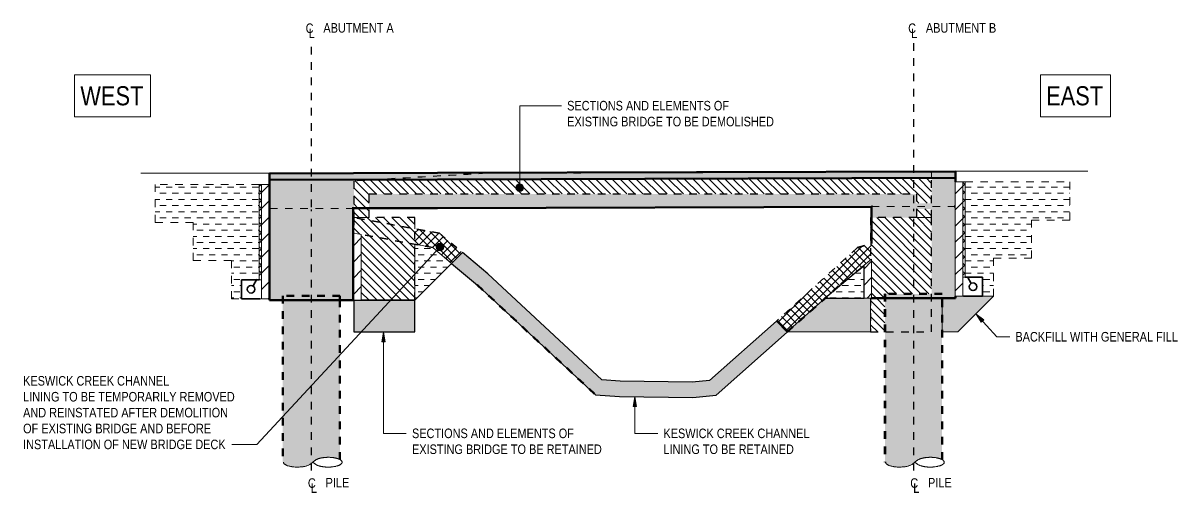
# Model space of a CAD drawing. Header units: metres. Extents: x 562 to 635, y 3 to 1699.
# Drawn here: x 619.36 to 634.51, y 15.26 to 21.42 of the extents above; entities that cross this region are included whole.
import ezdxf

# ---------------------------------------------------------------- set-up
doc = ezdxf.new("R2010")
doc.units = ezdxf.units.M
for name, pattern in [('JacobsCenter', [0.015, 0.009, -0.0015, 0.003, -0.0015]), ('JacobsDash', [0.0045, 0.003, -0.0015]), ('JacobsDemolished', [0.0045, 0.003, -0.0015])]:
    doc.linetypes.add(name, pattern=pattern)
for name, color, linetype, lineweight in [('BRIDGE-ABUTMENT-CONC', 7, 'Continuous', 50), ('D-BDGE', 7, 'Continuous', 13), ('D-BDGE-FLOOR', 7, 'Continuous', 50), ('D-BDGE-FLOOR-HID', 7, 'JacobsDash', 18), ('D-BDGE-FLOOR-PAT', 7, 'Continuous', 50), ('D-BDGE-FNDN', 7, 'Continuous', 50), ('D-BDGE-FNDN-LINES-18-HID', 7, 'JacobsDash', 18), ('D-BDGE-FNDN-PILE-CONC', 7, 'Continuous', 50), ('D-BDGE-LINE', 7, 'Continuous', 9), ('D-ENHA-GEN-LINE', 7, 'Continuous', 9), ('D-ENHA-TEXT', 7, 'Continuous', 9)]:
    doc.layers.add(name, color=color, linetype=linetype, lineweight=lineweight)
for name, color, linetype, lineweight, true_color in [('BRIDGE-FRAMING-LINE-18-HID', 7, 'Continuous', 13, 0x8c8cc6), ('D-BDGE-DECK', 7, 'Continuous', 13, 0x8c8cc6), ('D-BDGE-FRAMING', 7, 'Continuous', 13, 0x8c8cc6)]:
    doc.layers.add(name, color=color, linetype=linetype, lineweight=lineweight, true_color=true_color)
doc.styles.add('Arial Narrow_1', font='ARIALN.TTF', dxfattribs={"height": 0.25})
doc.styles.add('Arial Narrow_5', font='ARIALN.TTF', dxfattribs={"height": 0.125})
pattern_1 = [(45, (627.36209, 18.143), (-0.053033, 0.053033), []), (135, (627.36209, 18.143), (-0.053033, -0.053033), [])]
pattern_2 = [(0, (627.36209, 18.143), (0.08064, 0.08064), [0.08064, -0.08064])]
pattern_3 = [(45, (627.36209, 18.143), (-0.106066, 0.106066), [])]
pattern_4 = [(0, (627.362092, 18.143), (0.00992, 0.01984), [0.00168, -0.01817])]
pattern_5 = [(135, (627.36209, 18.143), (-0.053033, -0.053033), [])]

# ---------------------------------------------------------------- blocks, each defined once
blk = doc.blocks.new('Roofs 2 - Roofs 2-4993555-Section 76')
at = {"layer": 'D-BDGE-DECK', "color": 8, "linetype": 'JacobsDemolished', "lineweight": 18, "true_color": 0x808080}
for p, q in [((584.923, 19.47), (579.083, 19.454)), ((584.923, 19.393), (584.923, 19.47)), ((577.343, 19.352), (577.343, 18.873)), ((584.923, 19.061), (584.923, 19.393)), ((577.543, 19.183), (584.723, 19.183)), ((577.543, 18.873), (577.543, 19.183)), ((584.723, 19.183), (584.723, 19.061)), ((584.723, 18.986), (584.723, 18.873)), ((584.923, 18.873), (584.923, 18.986)), ((577.343, 18.873), (577.543, 18.873)), ((584.723, 18.873), (584.923, 18.873))]:
    blk.add_line(p, q, dxfattribs=at)
at = {"layer": 'D-BDGE-DECK', "color": 8, "linetype": 'JacobsDemolished', "true_color": 0x808080}
for p, q in [((577.343, 18.873), (577.343, 18.873)), ((577.543, 18.873), (577.543, 18.873))]:
    blk.add_line(p, q, dxfattribs=at)
at = {"layer": 'D-BDGE-DECK', "color": 8, "linetype": 'JacobsDemolished', "lineweight": 18, "true_color": 0x808080}
blk.add_open_spline([(579.083, 19.454), (578.761, 19.435), (578.181, 19.401), (577.601, 19.367), (577.343, 19.352)], degree=3, knots=[-1, -1, -1, -1, -0.444444, 0, 0, 0, 0], dxfattribs=at)
blk = doc.blocks.new('01_SFO_FRP_Pile_CastInPlace_CS - CAST-IN-PLACE PILE - 0750-7668704-Section 76')
at = {"layer": 'D-BDGE-FNDN', "linetype": 'JacobsDash', "lineweight": 18, "true_color": 0xe1e1e1}
h = blk.add_hatch(color=254, dxfattribs=at)
h.paths.add_polyline_path([(576.606, 15.601), (576.638, 15.602), (576.669, 15.606), (576.698, 15.611), (576.724, 15.617), (576.746, 15.625), (576.764, 15.635), (576.777, 15.645), (576.851, 15.699), (576.877, 15.711), (576.911, 15.72), (576.95, 15.727), (576.993, 15.729), (577.036, 15.729), (577.077, 15.725), (577.114, 15.717), (577.146, 15.707), (577.161, 15.699), (577.161, 17.845), (576.411, 17.845), (576.411, 15.665), (576.42, 15.665), (576.422, 15.654), (576.431, 15.643), (576.445, 15.633), (576.463, 15.624), (576.486, 15.616), (576.513, 15.61), (576.542, 15.605), (576.574, 15.602)])
h.paths.add_polyline_path([(577.084, 15.608), (577.1, 15.611), (577.094, 15.61)])
h.paths.add_polyline_path([(577.118, 15.615), (577.123, 15.616), (577.122, 15.616)])
h.paths.add_polyline_path([(576.873, 15.622), (576.855, 15.629), (576.863, 15.625)])
h.paths.add_polyline_path([(576.849, 15.633), (576.832, 15.645), (576.845, 15.635)])
at = {"layer": 'D-BDGE-FNDN-PILE-CONC', "color": 252, "linetype": 'JacobsDash', "true_color": 0x888888}
for p, q in [((577.161, 17.845), (576.411, 17.845)), ((576.411, 17.845), (576.411, 15.665)), ((577.161, 17.791), (577.161, 17.845)), ((577.161, 15.699), (577.161, 17.791))]:
    blk.add_line(p, q, dxfattribs=at)
blk = doc.blocks.new('Structural Framing 2 - Structural Framing 2-5589929-Section 76')
at = {"layer": 'D-BDGE-FRAMING', "color": 8, "linetype": 'JacobsDemolished', "lineweight": 50, "true_color": 0x808080}
for p, q in [((578.963, 17.989), (580.514, 16.55)), ((583.029, 17.373), (583.723, 17.991)), ((583.723, 17.991), (583.722, 17.993))]:
    blk.add_line(p, q, dxfattribs=at)
at = {"layer": 'D-BDGE-FRAMING', "color": 7, "linetype": 'JacobsDemolished', "lineweight": 50}
for p, q in [((583.724, 17.991), (583.723, 17.991)), ((580.514, 16.55), (580.514, 16.55)), ((580.829, 16.528), (580.829, 16.528)), ((582.095, 16.542), (582.095, 16.542)), ((581.791, 16.513), (581.79, 16.514))]:
    blk.add_line(p, q, dxfattribs=at)
blk = doc.blocks.new('SC_DET_BREAK LINE - Pipe Break-7426284-Section 76')
at = {"layer": 'D-BDGE-LINE', "lineweight": 13}
for p, q in [((576.805, 15.665), (576.777, 15.645)), ((576.805, 15.665), (576.777, 15.645)), ((576.832, 15.686), (576.805, 15.665)), ((576.805, 15.665), (576.832, 15.686)), ((576.832, 15.645), (576.805, 15.665)), ((576.805, 15.665), (576.832, 15.645))]:
    blk.add_line(p, q, dxfattribs=at)
for centre, start_param, end_param in [((576.603, 15.665), 3.141593, 3.393004), ((576.603, 15.665), 3.44732, 3.69373), ((576.603, 15.665), 3.731369, 3.964877), ((576.603, 15.665), 3.997922, 4.25149), ((576.603, 15.665), 4.292817, 4.81233), ((576.603, 15.665), 4.850424, 5.10745), ((576.603, 15.665), 5.134084, 5.376522), ((576.603, 15.665), 5.407589, 5.65766), ((576.603, 15.665), 5.708488, 5.961804), ((577.006, 15.665), 2.47074, 2.547873), ((577.006, 15.665), 3.777154, 3.812445), ((577.006, 15.665), 2.18791, 2.269078), ((577.006, 15.665), 4.014107, 4.039078), ((577.006, 15.665), 4.080543, 4.095275), ((577.006, 15.665), 1.91455, 1.970608), ((577.006, 15.665), 4.312577, 4.368635), ((577.006, 15.665), 1.293734, 1.359044), ((577.006, 15.665), 1.006229, 1.080831), ((577.006, 15.665), 5.202354, 5.240808), ((577.006, 15.665), 5.253485, 5.276956), ((577.006, 15.665), 0.73005, 0.782075), ((577.006, 15.665), 5.501111, 5.518906), ((577.006, 15.665), 0.405267, 0.454525), ((577.006, 15.665), 5.864559, 5.877918), ((577.006, 15.665), 0.095087, 0.183407), ((577.006, 15.665), 6.099778, 6.124648), ((577.006, 15.665), 6.158599, 6.188098), ((577.006, 15.665), 4.924141, 4.930285), ((577.006, 15.665), 4.967906, 4.989451)]:
    blk.add_ellipse(centre, major_axis=(0.183, 0), ratio=0.349427, start_param=start_param, end_param=end_param, dxfattribs=at)
for points, knots in [([(576.777, 15.645), (576.773, 15.642), (576.765, 15.635), (576.747, 15.625), (576.725, 15.617), (576.69, 15.608), (576.639, 15.601), (576.584, 15.601), (576.542, 15.605), (576.508, 15.61), (576.473, 15.619), (576.443, 15.633), (576.427, 15.646), (576.421, 15.657), (576.42, 15.663), (576.42, 15.665)], [0, 0, 0, 0, 0.0625, 0.125, 0.1875, 0.25, 0.375, 0.5, 0.5625, 0.625, 0.71875, 0.8125, 0.90625, 0.953125, 1, 1, 1, 1]), ([(577.19, 15.665), (577.19, 15.668), (577.189, 15.673), (577.185, 15.68), (577.18, 15.686), (577.174, 15.691), (577.17, 15.694), (577.165, 15.698), (577.159, 15.701), (577.153, 15.704), (577.146, 15.707), (577.139, 15.71), (577.131, 15.712), (577.123, 15.715), (577.114, 15.717), (577.106, 15.719), (577.096, 15.721), (577.087, 15.723), (577.077, 15.725), (577.067, 15.726), (577.057, 15.727), (577.046, 15.728), (577.036, 15.729), (577.025, 15.729), (577.014, 15.73), (577.003, 15.73), (576.993, 15.729), (576.982, 15.729), (576.971, 15.728), (576.961, 15.728), (576.95, 15.727), (576.94, 15.725), (576.93, 15.724), (576.921, 15.722), (576.911, 15.72), (576.902, 15.718), (576.894, 15.716), (576.885, 15.714), (576.877, 15.711), (576.87, 15.708), (576.861, 15.704), (576.85, 15.699), (576.84, 15.693), (576.835, 15.688), (576.832, 15.686)], [0.5, 0.5, 0.5, 0.5, 0.5208333, 0.5416667, 0.5625, 0.5729167, 0.5833333, 0.59375, 0.6041667, 0.6145833, 0.625, 0.6354167, 0.6458333, 0.65625, 0.6666667, 0.6770833, 0.6875, 0.6979167, 0.7083333, 0.71875, 0.7291667, 0.7395833, 0.75, 0.7604167, 0.7708333, 0.78125, 0.7916667, 0.8020833, 0.8125, 0.8229167, 0.8333333, 0.84375, 0.8541667, 0.8645833, 0.875, 0.8854167, 0.8958333, 0.90625, 0.9166667, 0.9270833, 0.9375, 0.9583333, 0.9791667, 1, 1, 1, 1]), ([(577.19, 15.665), (577.19, 15.662), (577.188, 15.654), (577.179, 15.643), (577.165, 15.633), (577.147, 15.624), (577.124, 15.616), (577.097, 15.609), (577.067, 15.605), (577.025, 15.601), (576.982, 15.601), (576.94, 15.605), (576.911, 15.61), (576.885, 15.617), (576.862, 15.625), (576.844, 15.635), (576.836, 15.642), (576.832, 15.645)], [0, 0, 0, 0, 0.0625, 0.125, 0.1875, 0.25, 0.3125, 0.375, 0.4375, 0.5, 0.625, 0.6875, 0.75, 0.8125, 0.875, 0.9375, 1, 1, 1, 1]), ([(576.832, 15.645), (576.835, 15.643), (576.839, 15.639), (576.845, 15.635), (576.848, 15.633)], [0, 0, 0, 0, 0.02083333, 0.03733926, 0.03733926, 0.03733926, 0.03733926]), ([(576.855, 15.629), (576.857, 15.628), (576.862, 15.626), (576.868, 15.623), (576.871, 15.622), (576.872, 15.622)], [0.04892704, 0.04892704, 0.04892704, 0.04892704, 0.0625, 0.07291667, 0.07591377, 0.07591377, 0.07591377, 0.07591377]), ([(576.881, 15.619), (576.882, 15.618), (576.886, 15.617), (576.894, 15.615), (576.902, 15.613), (576.908, 15.611), (576.911, 15.611)], [0.08783256, 0.08783256, 0.08783256, 0.08783256, 0.09375, 0.10416667, 0.11458333, 0.125, 0.125, 0.125, 0.125]), ([(576.911, 15.611), (576.914, 15.61), (576.921, 15.609), (576.93, 15.607), (576.939, 15.606), (576.944, 15.605), (576.946, 15.605)], [0.125, 0.125, 0.125, 0.125, 0.13541667, 0.14583333, 0.15625, 0.16195855, 0.16195855, 0.16195855, 0.16195855]), ([(577.036, 15.602), (577.039, 15.602), (577.046, 15.603), (577.057, 15.604), (577.065, 15.605), (577.071, 15.605), (577.072, 15.606)], [0.25, 0.25, 0.25, 0.25, 0.26041667, 0.27083333, 0.28125, 0.28683706, 0.28683706, 0.28683706, 0.28683706]), ([(577.085, 15.607), (577.085, 15.607), (577.089, 15.608), (577.096, 15.609), (577.103, 15.611), (577.107, 15.612), (577.108, 15.612)], [0.29972972, 0.29972972, 0.29972972, 0.29972972, 0.30208333, 0.3125, 0.32291667, 0.32532022, 0.32532022, 0.32532022, 0.32532022]), ([(577.118, 15.615), (577.12, 15.615), (577.124, 15.616), (577.131, 15.618), (577.139, 15.621), (577.144, 15.623), (577.146, 15.624)], [0.33816864, 0.33816864, 0.33816864, 0.33816864, 0.34375, 0.35416667, 0.36458333, 0.375, 0.375, 0.375, 0.375]), ([(577.146, 15.624), (577.148, 15.625), (577.153, 15.627), (577.16, 15.63), (577.165, 15.633), (577.168, 15.635)], [0.375, 0.375, 0.375, 0.375, 0.38541667, 0.39583333, 0.41202908, 0.41202908, 0.41202908, 0.41202908]), ([(577.173, 15.639), (577.174, 15.639), (577.175, 15.641), (577.179, 15.644), (577.181, 15.646), (577.183, 15.648)], [0.42439008, 0.42439008, 0.42439008, 0.42439008, 0.42708333, 0.4375, 0.45076507, 0.45076507, 0.45076507, 0.45076507]), ([(577.186, 15.652), (577.187, 15.654), (577.189, 15.658), (577.19, 15.663), (577.19, 15.665)], [0.46288897, 0.46288897, 0.46288897, 0.46288897, 0.47916667, 0.5, 0.5, 0.5, 0.5]), ([(576.958, 15.603), (576.959, 15.603), (576.963, 15.603), (576.971, 15.602), (576.979, 15.602), (576.984, 15.602), (576.984, 15.602)], [0.1745463, 0.1745463, 0.1745463, 0.1745463, 0.17708333, 0.1875, 0.19791667, 0.20037924, 0.20037924, 0.20037924, 0.20037924]), ([(576.998, 15.601), (577, 15.601), (577.005, 15.601), (577.014, 15.601), (577.025, 15.602), (577.032, 15.602), (577.036, 15.602)], [0.21314486, 0.21314486, 0.21314486, 0.21314486, 0.21875, 0.22916667, 0.23958333, 0.25, 0.25, 0.25, 0.25])]:
    blk.add_open_spline(points, degree=3, knots=knots, dxfattribs=at)
blk = doc.blocks.new('CS_Annot_Centreline Symbol1 - CS_Annot_Centreline Symbol-5309845-Section 76')
at = {"layer": 'D-ENHA-GEN-LINE', "char_height": 0.125, "attachment_point": 1, "style": 'Arial Narrow_5'}
for s, insert, width in [('C  ', (576.711, 21.418), 0.22046), ('L', (576.75, 21.352), 0.0962)]:
    blk.add_mtext(s, dxfattribs=dict(at, insert=insert, width=width))

msp = doc.modelspace()

# ---------------------------------------------------------------- hatches: boundary and pattern name
at = {"layer": 'BRIDGE-ABUTMENT-CONC', "true_color": 0xc0c0c0}
for points in [[(622.5895, 17.7913), (622.7645, 17.7913), (622.7645, 17.845), (623.5145, 17.845), (623.5145, 17.7913), (623.6895, 17.7913), (623.6895, 18.9914), (623.6734, 18.9914), (623.6734, 18.9782), (622.6015, 18.9782), (622.6015, 18.9913), (622.5895, 18.9913), (622.5895, 18.6156)], [(630.4895, 18.873), (630.4895, 18.873), (630.4893, 18.873)], [(622.5893, 17.7903), (622.5895, 17.7913), (622.5893, 17.7913)], [(631.4145, 17.817), (631.4147, 17.8172), (631.4147, 17.818), (631.4145, 17.8178), (631.4145, 17.817)]]:
    msp.add_hatch(color=9, dxfattribs=at).paths.add_polyline_path(points)
h = msp.add_hatch(color=9, dxfattribs=at)
h.paths.add_polyline_path([(631.414, 17.818), (631.5895, 17.818), (631.5892, 17.8407), (631.5861, 17.8407), (631.5861, 19.0181), (631.5744, 19.0181), (631.5744, 18.9864), (631.2764, 18.9864), (631.2764, 17.8719), (631.414, 17.8719)])
h.paths.add_polyline_path([(631.0763, 18.873), (631.0763, 18.9864), (630.5017, 18.9864), (630.5017, 19.0153), (630.4895, 19.0152), (630.4895, 18.873), (630.8603, 18.873)])
h = msp.add_hatch(color=9, dxfattribs=at)
h.paths.add_polyline_path([(622.5893, 17.7903), (622.6308, 17.7903), (622.6323, 17.7903), (622.7645, 17.7903), (622.7645, 17.7913), (622.5895, 17.7912)])
edge = h.paths.add_edge_path()
edge.add_line((623.6892, 17.7903), (623.6895, 17.7913))
edge.add_line((623.6895, 17.7913), (623.5145, 17.7913))
edge.add_line((623.5145, 17.7913), (623.5145, 17.7903))
edge.add_line((623.5145, 17.7903), (623.5145, 17.7903))
at = {"layer": 'D-BDGE-FLOOR', "true_color": 0xe1e1e1}
msp.add_hatch(color=254, dxfattribs=at).paths.add_polyline_path([(622.5893, 19.3654), (622.5895, 19.3664), (622.5893, 19.3664)])
at = {"layer": 'D-BDGE-FLOOR', "true_color": 0xc0c0c0}
msp.add_hatch(color=9, dxfattribs=at).paths.add_polyline_path([(622.5893, 18.9904), (622.5895, 18.9926), (622.5893, 18.9913)])
at = {"layer": 'D-BDGE-FLOOR-PAT', "true_color": 0xe1e1e1}
h = msp.add_hatch(color=254, dxfattribs=at)
h.paths.add_polyline_path([(622.5895, 19.3664), (624.0112, 19.3707), (624.1013, 19.376), (622.5907, 19.3714), (622.5907, 19.4514), (622.5895, 19.4514), (622.5895, 19.3731)])
h.paths.add_polyline_path([(631.2764, 19.3926), (631.5895, 19.3935), (631.5895, 19.3985), (631.2764, 19.3975), (631.2764, 19.3935)])
at = {"layer": 'D-BDGE-FLOOR-PAT', "true_color": 0xc0c0c0}
h = msp.add_hatch(color=9, dxfattribs=at)
h.paths.add_polyline_path([(622.5895, 18.9914), (622.6015, 18.9914), (622.6015, 19.0106), (623.6734, 19.0106), (623.6734, 18.9947), (623.6963, 18.9947), (623.6963, 19.3523), (624.0112, 19.3707), (622.5895, 19.3664)])
h.paths.add_polyline_path([(623.8963, 18.9953), (630.5017, 19.0153), (630.5017, 19.0614), (631.0763, 19.0614), (631.0763, 19.183), (623.8963, 19.183), (623.8963, 19.1478)])
h.paths.add_polyline_path([(631.5744, 19.0185), (631.5861, 19.0187), (631.5861, 19.3407), (631.5895, 19.3407), (631.5895, 19.3935), (631.2764, 19.3926), (631.2764, 19.0614), (631.5744, 19.0614), (631.5744, 19.0193)])
h = msp.add_hatch(color=9, dxfattribs=at)
h.paths.add_polyline_path([(622.5893, 18.9904), (622.5893, 18.9904), (622.5893, 18.9904)])
h.paths.add_polyline_path([(623.6734, 18.9937), (623.6963, 18.9942), (623.6963, 18.9947), (623.6734, 18.9942)])
h.paths.add_polyline_path([(623.8963, 18.9944), (623.9251, 18.9944), (624.7053, 18.9968), (624.7916, 18.9981), (623.8963, 18.9949)])
h = msp.add_hatch(color=9, dxfattribs=at)
edge = h.paths.add_edge_path()
edge.add_line((624.7134, 18.9968), (630.4893, 19.0144))
edge.add_line((630.4893, 19.0144), (630.4895, 19.0152))
edge.add_line((630.4895, 19.0152), (624.7918, 18.9981))
edge.add_line((624.7918, 18.9981), (624.7053, 18.9968))
h.paths.add_polyline_path([(630.4895, 19.0142), (630.4895, 19.0144), (630.4895, 19.0144)])
at = {"layer": 'D-BDGE-FNDN-PILE-CONC', "true_color": 0xe1e1e1}
h = msp.add_hatch(color=254, dxfattribs=at)
h.paths.add_polyline_path([(630.8585, 15.6013), (630.8906, 15.6025), (630.9217, 15.6056), (630.9506, 15.6106), (630.9767, 15.6172), (630.9989, 15.6254), (631.0168, 15.6348), (631.0296, 15.6452), (631.1033, 15.6993), (631.1301, 15.711), (631.164, 15.7203), (631.2032, 15.7265), (631.2454, 15.7294), (631.2883, 15.7288), (631.3297, 15.7246), (631.3671, 15.7172), (631.3987, 15.707), (631.414, 15.699), (631.414, 17.8719), (630.665, 17.8719), (630.665, 15.6654), (630.6723, 15.6654), (630.6752, 15.6542), (630.6836, 15.6433), (630.6974, 15.6331), (630.7161, 15.6239), (630.7391, 15.6159), (630.7657, 15.6095), (630.7951, 15.6049), (630.8263, 15.6021)])
h.paths.add_polyline_path([(631.3369, 15.6076), (631.349, 15.6095), (631.3467, 15.6095)])
h.paths.add_polyline_path([(631.3708, 15.6148), (631.3756, 15.6159), (631.3744, 15.6159)])
h.paths.add_polyline_path([(631.1254, 15.6219), (631.108, 15.6295), (631.1158, 15.6254)])
h.paths.add_polyline_path([(631.1014, 15.633), (631.0851, 15.6452), (631.0979, 15.6348)])
msp.add_hatch(color=254, dxfattribs=at).paths.add_polyline_path([(630.6645, 15.6654), (630.665, 15.6654), (630.6645, 15.6966)])
at = {"layer": 'D-BDGE-LINE', "true_color": 0xd8d8d8}
for points in [[(631.5895, 19.3985), (631.5909, 19.3985), (631.5909, 19.4835), (622.5907, 19.4564), (622.5907, 19.4514), (631.5895, 19.4785), (631.5895, 19.4581)], [(622.5907, 19.3714), (631.5895, 19.3985), (631.5895, 19.4785), (622.5907, 19.4514), (622.5907, 19.3731)]]:
    msp.add_hatch(color=254, dxfattribs=at).paths.add_polyline_path(points)
at = {"layer": 'D-BDGE-LINE'}
h = msp.add_hatch(dxfattribs=at)
h.set_pattern_fill('FP_12', color=256, style=0, pattern_type=2)
h.set_pattern_definition(pattern_5)
h.paths.add_polyline_path([(624.0112, 19.3707), (631.2764, 19.3926), (631.2764, 19.3975), (624.1013, 19.376), (624.0236, 19.3714)])
h = msp.add_hatch(dxfattribs=at)
h.set_pattern_fill('FP_8', color=256, style=0, pattern_type=2)
h.set_pattern_definition(pattern_2)
h.paths.add_polyline_path([(622.0893, 17.8085), (622.2232, 17.8085), (622.2232, 18.0585), (622.4532, 18.0585), (622.4532, 19.3085), (621.0893, 19.3085), (621.0893, 18.8085), (621.5893, 18.8085), (621.5893, 18.3085), (622.0893, 18.3085), (622.0893, 18.0585)])
h.paths.add_polyline_path([(622.5882, 18.0585), (622.5893, 18.0585), (622.5893, 19.3085), (622.5832, 19.3085), (622.5832, 18.0585)])
h = msp.add_hatch(dxfattribs=at)
h.set_pattern_fill('FP_7', color=256, style=0, pattern_type=2)
h.set_pattern_definition(pattern_1)
h.paths.add_polyline_path([(622.4832, 18.0585), (622.4832, 19.3085), (622.4532, 19.3085), (622.4532, 18.0585), (622.4646, 18.0585)])
h = msp.add_hatch(dxfattribs=at)
h.set_pattern_fill('FP_9', color=256, style=0, pattern_type=2)
h.set_pattern_definition(pattern_3)
h.paths.add_polyline_path([(622.5832, 17.8085), (622.5832, 19.3085), (622.4832, 19.3085), (622.4832, 17.8085)])
h = msp.add_hatch(dxfattribs=at)
h.set_pattern_fill('FP_12', color=256, style=0, pattern_type=2)
h.set_pattern_definition(pattern_5)
h.paths.add_polyline_path([(630.4895, 17.817), (630.6645, 17.817), (630.665, 17.8719), (631.2764, 17.8719), (631.2764, 18.9864), (631.0763, 18.9864), (631.0763, 18.873), (630.4895, 18.873), (630.4893, 17.817)])
h.paths.add_polyline_path([(630.4893, 18.5315), (630.4895, 18.5316), (630.4893, 18.5316)])
h.paths.add_polyline_path([(623.6963, 18.9937), (623.8963, 18.9944), (623.8963, 19.183), (631.0763, 19.183), (631.0763, 19.0614), (631.2764, 19.0614), (631.2764, 19.3926), (624.0112, 19.3707), (623.6963, 19.3523), (623.6963, 18.9942)])
h = msp.add_hatch(dxfattribs=at)
h.set_pattern_fill('FP_9', color=256, style=0, pattern_type=2)
h.set_pattern_definition(pattern_3)
h.paths.add_polyline_path([(631.5896, 17.8407), (631.6861, 17.8407), (631.6861, 19.3407), (631.5861, 19.3407), (631.5861, 17.8407), (631.5895, 17.8407)])
h = msp.add_hatch(dxfattribs=at)
h.set_pattern_fill('FP_7', color=256, style=0, pattern_type=2)
h.set_pattern_definition(pattern_1)
h.paths.add_polyline_path([(631.7161, 18.0907), (631.7161, 19.3407), (631.6861, 19.3407), (631.6861, 18.0907)])
h = msp.add_hatch(dxfattribs=at)
h.set_pattern_fill('FP_8', color=256, style=0, pattern_type=2)
h.set_pattern_definition(pattern_2)
h.paths.add_polyline_path([(632.0892, 17.8407), (632.0892, 18.3407), (632.5892, 18.3407), (632.5892, 18.8407), (633.0892, 18.8407), (633.0892, 19.3407), (631.7161, 19.3407), (631.7161, 18.0907), (631.9461, 18.0907), (631.9461, 17.8407)])
h = msp.add_hatch(dxfattribs=at)
h.set_pattern_fill('FP_8', color=256, style=0, pattern_type=2)
h.set_pattern_definition(pattern_2)
h.paths.add_polyline_path([(622.5893, 18.9904), (622.5893, 18.9904), (622.5893, 18.9913)])
at = {"layer": 'D-BDGE-LINE', "true_color": 0xc0c0c0}
for points in [[(623.6734, 18.9782), (623.6734, 19.0106), (622.6015, 19.0106), (622.6015, 18.9782)], [(631.5744, 18.9864), (631.5744, 19.0614), (630.5017, 19.0614), (630.5017, 18.9864), (631.2764, 18.9864)], [(628.1435, 16.5137), (628.4481, 16.5423), (629.3827, 17.3724), (629.2399, 17.5146), (628.3641, 16.7353), (628.1357, 16.7139), (627.1823, 16.7288), (626.9514, 16.745), (625.452, 18.1359), (625.1198, 18.4147), (624.9779, 18.2727), (625.3198, 17.9858), (626.8671, 16.5504), (627.1908, 16.5282), (628.1357, 16.5138)], [(624.028, 17.373), (624.4963, 17.373), (624.4962, 17.7912), (623.6963, 17.791), (623.6963, 17.373), (623.8963, 17.373)]]:
    msp.add_hatch(color=9, dxfattribs=at).paths.add_polyline_path(points)
at = {"layer": 'D-BDGE-LINE'}
h = msp.add_hatch(dxfattribs=at)
h.set_pattern_fill('FP_12', color=256, style=0, pattern_type=2)
h.set_pattern_definition(pattern_5)
h.paths.add_polyline_path([(630.4895, 17.373), (630.6645, 17.373), (630.6645, 17.817), (630.4893, 17.817), (630.4893, 17.818), (630.4763, 17.818), (630.4763, 17.373), (630.4893, 17.373)])
h.paths.add_polyline_path([(623.8963, 17.7912), (624.4963, 17.7912), (624.4963, 18.873), (623.8963, 18.873), (623.8963, 18.9944), (623.6963, 18.9937), (623.6963, 18.6702), (623.7944, 18.6523), (623.7944, 17.7912)])
h.paths.add_polyline_path([(630.4763, 18.3179), (630.4895, 18.3286), (630.4893, 18.873), (630.4763, 18.873), (630.4763, 18.3286)])
h = msp.add_hatch(dxfattribs=at)
h.set_pattern_fill('FP_9', color=256, style=0, pattern_type=2)
h.set_pattern_definition(pattern_3)
h.paths.add_polyline_path([(623.6963, 17.791), (623.7944, 17.7912), (623.7944, 18.6523), (623.6944, 18.6706), (623.6944, 17.791)])
at = {"layer": 'D-BDGE-LINE', "true_color": 0x888888}
h = msp.add_hatch(dxfattribs=at)
h.set_pattern_fill('FP_7', color=252, style=0, pattern_type=2)
h.set_pattern_definition(pattern_1)
h.paths.add_polyline_path([(624.9779, 18.2727), (625.1198, 18.4147), (624.8186, 18.6675), (624.4963, 18.7264), (624.4963, 18.5231), (624.7305, 18.4802), (624.8186, 18.4064)])
at = {"layer": 'D-BDGE-LINE'}
h = msp.add_hatch(dxfattribs=at)
h.set_pattern_fill('FP_11', color=256, style=0, pattern_type=2)
h.set_pattern_definition([(0, (627.36209, 18.143), (0.08065, 0.08064), [0.08065, -0.08065])])
h.paths.add_polyline_path([(624.4963, 17.7912), (624.9779, 18.2727), (624.7305, 18.4802), (624.4963, 18.5231), (624.4963, 18.2727)])
at = {"layer": 'D-BDGE-LINE', "true_color": 0x888888}
h = msp.add_hatch(dxfattribs=at)
h.set_pattern_fill('FP_7', color=252, style=0, pattern_type=2)
h.set_pattern_definition(pattern_1)
h.paths.add_polyline_path([(629.3814, 17.3738), (630.0757, 17.994), (630.4895, 18.3286), (630.4893, 18.5315), (630.3046, 18.4786), (629.2403, 17.5148)])
at = {"layer": 'D-BDGE-LINE'}
h = msp.add_hatch(dxfattribs=at)
h.set_pattern_fill('FP_8', color=256, style=0, pattern_type=2)
h.set_pattern_definition(pattern_2)
h.paths.add_polyline_path([(630.2816, 17.818), (630.3895, 17.818), (630.3895, 18.2447), (629.881, 17.818), (630.0757, 17.818)])
h = msp.add_hatch(dxfattribs=at)
h.set_pattern_fill('FP_9', color=256, style=0, pattern_type=2)
h.set_pattern_definition(pattern_3)
h.paths.add_polyline_path([(630.4895, 17.818), (630.4893, 18.3284), (630.3895, 18.2477), (630.3895, 17.818), (630.4895, 17.818)])
h = msp.add_hatch(dxfattribs=at)
h.set_pattern_fill('FP_10', color=256, style=0, pattern_type=2)
h.set_pattern_definition(pattern_4)
h.paths.add_polyline_path([(631.5895, 17.373), (631.6215, 17.373), (632.0892, 17.8407), (631.5896, 17.8407), (631.5892, 17.817), (631.4147, 17.817), (631.4147, 17.373), (631.566, 17.373)])
h.paths.add_polyline_path([(629.3814, 17.3738), (630.4763, 17.3738), (630.4763, 17.818), (629.8787, 17.818), (629.3827, 17.375)])
h = msp.add_hatch(dxfattribs=at)
h.set_pattern_fill('FP_10', color=256, style=0, pattern_type=2)
h.set_pattern_definition(pattern_4)
h.paths.add_polyline_path([(631.4147, 17.817), (631.5893, 17.817), (631.5894, 17.818), (631.4147, 17.8177), (631.4147, 17.817)])
at = {"layer": 'D-ENHA-TEXT'}
h = msp.add_hatch(color=256, dxfattribs=at)
edge = h.paths.add_edge_path()
edge.add_arc((625.8735, 19.2671), 0.05, 0, 360)
h = msp.add_hatch(color=256, dxfattribs=at)
edge = h.paths.add_edge_path()
edge.add_arc((624.8271, 18.4876), 0.05, 0, 360)
for points in [[(631.859, 17.607), (631.9279, 17.5004), (631.9602, 17.5303)], [(624.0842, 17.3698), (624.0621, 17.2448), (624.1062, 17.2448)], [(627.3832, 16.5219), (627.3612, 16.3969), (627.4053, 16.3969)]]:
    msp.add_hatch(color=256, dxfattribs=at).paths.add_polyline_path(points)

# ---------------------------------------------------------------- linework, layer by layer
at = {"layer": 'BRIDGE-ABUTMENT-CONC'}
for p, q in [((622.5895, 18.9913), (622.5893, 18.9903)), ((622.6015, 18.9913), (622.5895, 18.9913)), ((622.5895, 18.9913), (622.5895, 17.7913)), ((623.6895, 18.9914), (623.6734, 18.9914)), ((623.6895, 17.7913), (623.6895, 18.9914)), ((630.5017, 19.0181), (630.4895, 19.0181)), ((630.4895, 19.0181), (630.4895, 19.0152)), ((630.4895, 19.0152), (630.4895, 18.5316)), ((631.5861, 19.0181), (631.5744, 19.0181)), ((622.5893, 17.7903), (622.5895, 17.7913)), ((622.5895, 17.7913), (623.6895, 17.7913)), ((623.6895, 17.7913), (623.6893, 17.7903)), ((630.4895, 17.818), (630.4893, 17.817)), ((630.4895, 17.818), (631.5895, 17.818)), ((631.5895, 17.818), (631.5893, 17.817)), ((631.5895, 17.818), (631.5895, 17.8407))]:
    msp.add_line(p, q, dxfattribs=at)
at = {"layer": 'BRIDGE-FRAMING-LINE-18-HID', "color": 7, "linetype": 'JacobsDash', "lineweight": 18}
for p, q in [((623.6893, 18.9904), (623.6895, 18.9912)), ((630.4895, 19.0179), (630.4893, 19.0171))]:
    msp.add_line(p, q, dxfattribs=at)
at = {"layer": 'D-BDGE', "linetype": 'JacobsCenter', "lineweight": 25}
for p, q in [((623.1421, 19.0106), (623.1421, 21.1603)), ((631.0417, 19.0614), (631.0417, 21.1603)), ((623.1421, 15.5581), (623.1421, 18.9782)), ((631.0417, 15.5581), (631.0417, 18.9864))]:
    msp.add_line(p, q, dxfattribs=at)
at = {"layer": 'D-BDGE', "color": 8, "lineweight": 18, "true_color": 0x808080}
for p, q in [((622.5858, 19.4539), (620.9012, 19.4539)), ((631.5857, 19.481), (633.3257, 19.481))]:
    msp.add_line(p, q, dxfattribs=at)
at = {"layer": 'D-BDGE', "lineweight": 18}
for p, q in [((631.5909, 19.4835), (622.5907, 19.4564)), ((622.5907, 19.4564), (622.5907, 19.3714)), ((622.5907, 19.3714), (631.5909, 19.3985)), ((631.5909, 19.3985), (631.5909, 19.4835)), ((622.4832, 19.3085), (622.4532, 19.3085)), ((622.4532, 19.3085), (622.4532, 18.0585)), ((622.5832, 19.3085), (622.4832, 19.3085)), ((622.4832, 18.0585), (622.4832, 19.3085)), ((622.5832, 17.8085), (622.5832, 19.3085)), ((631.5861, 19.3407), (631.5861, 17.8407)), ((631.6861, 19.3407), (631.5861, 19.3407)), ((631.6861, 19.3407), (631.6861, 18.0907)), ((631.7161, 19.3407), (631.6861, 19.3407)), ((631.7161, 18.0907), (631.7161, 19.3407)), ((623.7944, 18.6523), (623.6944, 18.6706)), ((623.6944, 18.6706), (623.6944, 17.791)), ((623.7944, 17.791), (623.7944, 18.6523)), ((624.4963, 17.7912), (624.4963, 18.5231)), ((624.4963, 18.5231), (624.7305, 18.4802)), ((624.7305, 18.4802), (624.9779, 18.2727)), ((624.9779, 18.2727), (624.4963, 17.7912)), ((630.4895, 18.3286), (630.3895, 18.2477)), ((630.3895, 18.2477), (630.3895, 17.818)), ((630.4895, 17.818), (630.4895, 18.3286)), ((622.2232, 17.8085), (622.2232, 18.0585)), ((622.2232, 18.0585), (622.4532, 18.0585)), ((622.4532, 18.0585), (622.4832, 18.0585)), ((622.4832, 18.0585), (622.4832, 17.8085)), ((622.5832, 18.0585), (622.5893, 18.0585)), ((631.6861, 17.8407), (631.6861, 18.0907)), ((631.6861, 18.0907), (631.7161, 18.0907)), ((622.4832, 17.8085), (622.5832, 17.8085)), ((623.6944, 17.791), (623.7944, 17.791)), ((629.8787, 17.818), (629.3814, 17.3738)), ((630.3895, 17.818), (629.8787, 17.818)), ((630.3895, 17.818), (630.4895, 17.818)), ((630.4763, 17.3738), (630.4763, 17.818)), ((631.5896, 17.818), (631.4147, 17.818)), ((631.4147, 17.818), (631.4147, 17.373)), ((631.5861, 17.8407), (631.6861, 17.8407)), ((632.0892, 17.8407), (631.5896, 17.8407)), ((631.5896, 17.8407), (631.5896, 17.818)), ((631.6215, 17.373), (632.0892, 17.8407)), ((632.0892, 17.8407), (631.6215, 17.373)), ((629.3814, 17.3738), (630.4763, 17.3738)), ((631.4147, 17.373), (631.6215, 17.373)), ((631.4215, 17.373), (631.6215, 17.373))]:
    msp.add_line(p, q, dxfattribs=at)
at = {"layer": 'D-BDGE', "linetype": 'JacobsDash', "lineweight": 25}
for p, q in [((625.4363, 19.454), (623.6963, 19.3523)), ((631.2764, 19.47), (625.4363, 19.454)), ((631.2764, 19.0614), (631.2764, 19.47)), ((623.6963, 19.3523), (623.6963, 18.873)), ((623.8963, 18.873), (623.8963, 19.183)), ((623.8963, 19.183), (631.0763, 19.183)), ((631.0763, 19.183), (631.0763, 19.0614)), ((631.0763, 18.9864), (631.0763, 18.873)), ((631.2764, 18.873), (631.2764, 18.9864)), ((623.6963, 18.873), (623.6963, 18.6702)), ((624.4963, 18.873), (623.8963, 18.873)), ((624.4963, 17.7912), (624.4963, 18.873)), ((631.0763, 18.873), (630.4763, 18.873)), ((630.4763, 18.873), (630.4763, 18.3179)), ((631.2764, 17.373), (631.2764, 18.873)), ((630.4763, 17.818), (630.4763, 17.373)), ((630.4763, 17.373), (631.2764, 17.373))]:
    msp.add_line(p, q, dxfattribs=at)
at = {"layer": 'D-BDGE', "linetype": 'JacobsDash', "lineweight": 18}
for p, q in [((622.4532, 19.3085), (621.0893, 19.3085)), ((621.0893, 19.3085), (621.0893, 18.8085)), ((622.5893, 19.3085), (622.5832, 19.3085)), ((631.7161, 19.3407), (633.0892, 19.3407)), ((633.0892, 19.3407), (633.0892, 18.8407)), ((622.5935, 18.9932), (623.6935, 18.9932)), ((630.4895, 19.018), (631.59, 19.018)), ((621.0893, 18.8085), (621.5893, 18.8085)), ((621.5893, 18.8085), (621.5893, 18.3085)), ((633.0892, 18.8407), (632.5892, 18.8407)), ((632.5892, 18.8407), (632.5892, 18.3407)), ((632.5892, 18.3407), (632.0892, 18.3407)), ((632.0892, 18.3407), (632.0892, 17.8407)), ((621.5893, 18.3085), (622.0893, 18.3085)), ((622.0893, 18.3085), (622.0893, 17.8085)), ((631.9461, 18.0907), (631.7161, 18.0907)), ((631.9461, 17.8407), (631.9461, 18.0907)), ((622.0893, 17.8085), (622.2232, 17.8085)), ((632.0892, 17.8407), (631.9461, 17.8407))]:
    msp.add_line(p, q, dxfattribs=at)
at = {"layer": 'D-BDGE', "linetype": 'JacobsDash', "lineweight": 35}
for p, q in [((624.8186, 18.6675), (623.6895, 18.8739)), ((623.6944, 18.6697), (623.6844, 18.6715)), ((624.7305, 18.4802), (623.7944, 18.6514)), ((624.8186, 18.6675), (625.1198, 18.4147)), ((630.3046, 18.4786), (630.4895, 18.5316)), ((624.7305, 18.4802), (624.9779, 18.2727)), ((630.3046, 18.4786), (629.2399, 17.5152)), ((630.3895, 18.2447), (629.8787, 17.816)), ((622.3732, 17.9768), (622.4432, 18.0981)), ((631.7961, 18.009), (631.7261, 18.1302))]:
    msp.add_line(p, q, dxfattribs=at)
at = {"layer": 'D-BDGE', "lineweight": 25}
for p, q in [((624.4961, 17.791), (625.1198, 18.4147)), ((625.1198, 18.4147), (624.9779, 18.2727)), ((625.452, 18.1359), (625.1198, 18.4147)), ((624.9779, 18.2727), (625.3198, 17.9858)), ((630.3895, 18.2447), (629.881, 17.818)), ((630.3895, 17.818), (630.3895, 18.2447)), ((626.9514, 16.745), (625.452, 18.1359)), ((625.3198, 17.9858), (626.8671, 16.5504)), ((623.6894, 17.791), (624.4961, 17.791)), ((623.6963, 17.791), (623.6963, 17.373)), ((624.4963, 17.7912), (623.7944, 17.7912)), ((624.4963, 17.373), (624.4963, 17.7912)), ((629.881, 17.818), (630.3895, 17.818)), ((629.2403, 17.5148), (628.3641, 16.7353)), ((629.3814, 17.3738), (629.2399, 17.5152)), ((629.3827, 17.3724), (629.2403, 17.5148)), ((623.6963, 17.373), (624.4963, 17.373)), ((628.4481, 16.5423), (629.3827, 17.3724)), ((627.1908, 16.7282), (626.9514, 16.745)), ((628.1357, 16.7139), (627.1908, 16.7282)), ((628.3641, 16.7353), (628.1357, 16.7139)), ((626.8671, 16.5504), (627.1823, 16.5283)), ((627.1823, 16.5283), (628.1435, 16.5137)), ((628.1435, 16.5137), (628.4481, 16.5423))]:
    msp.add_line(p, q, dxfattribs=at)
at = {"layer": 'D-BDGE', "lineweight": 35}
for p, q in [((622.2232, 18.0585), (622.4532, 18.0585)), ((622.2232, 18.0585), (622.2232, 17.8085)), ((631.9461, 18.0907), (631.7161, 18.0907)), ((631.9461, 18.0907), (631.9461, 17.8407)), ((622.2232, 17.8085), (622.4732, 17.8085)), ((631.9461, 17.8407), (631.6961, 17.8407))]:
    msp.add_line(p, q, dxfattribs=at)
for centre in [(622.3482, 17.9335), (631.8211, 17.9657)]:
    msp.add_circle(centre, 0.05, dxfattribs=at)
at = {"layer": 'D-BDGE-FLOOR', "color": 252, "true_color": 0x888888}
for p, q in [((622.5895, 19.4514), (622.5893, 19.4504)), ((624.7918, 19.4581), (622.5895, 19.4514)), ((631.5895, 19.4785), (624.7918, 19.4581)), ((631.5895, 19.3407), (631.5895, 19.4785))]:
    msp.add_line(p, q, dxfattribs=at)
at = {"layer": 'D-BDGE-FLOOR'}
for p, q in [((622.5895, 19.4514), (622.5895, 18.9914)), ((631.5895, 19.3935), (624.7918, 19.3731)), ((622.5895, 19.3664), (622.5893, 19.3654)), ((624.7918, 19.3731), (622.5895, 19.3664)), ((622.5895, 18.9914), (622.6015, 18.9914)), ((623.6734, 18.9947), (624.7918, 18.9981)), ((624.7918, 18.9981), (630.5017, 19.0153)), ((631.5744, 19.0185), (631.5861, 19.0185))]:
    msp.add_line(p, q, dxfattribs=at)
at = {"layer": 'D-BDGE-FLOOR', "lineweight": 18}
msp.add_line((624.7053, 18.9968), (624.7918, 18.9981), dxfattribs=at)
at = {"layer": 'D-BDGE-FLOOR-HID', "color": 252, "true_color": 0x888888}
for p, q in [((631.5895, 19.3933), (631.5893, 19.3925)), ((624.7053, 19.3718), (624.7875, 19.373))]:
    msp.add_line(p, q, dxfattribs=at)
at = {"layer": 'D-BDGE-FLOOR-HID'}
msp.add_line((622.5893, 18.9904), (622.5895, 18.9912), dxfattribs=at)
at = {"layer": 'D-BDGE-FNDN', "color": 8, "linetype": 'JacobsDemolished', "lineweight": 18, "true_color": 0x808080}
for p, q in [((624.4963, 18.873), (623.6963, 18.873)), ((623.6963, 18.873), (623.6963, 18.6702)), ((624.4963, 18.7264), (624.4963, 18.873)), ((631.2764, 18.873), (630.4763, 18.873)), ((630.4763, 18.873), (630.4763, 18.5278)), ((631.2764, 17.373), (631.2764, 18.873)), ((624.4963, 17.7912), (624.4963, 18.5231)), ((630.4763, 17.818), (630.4763, 17.373)), ((630.4763, 17.373), (631.2764, 17.373))]:
    msp.add_line(p, q, dxfattribs=at)
at = {"layer": 'D-BDGE-FNDN', "color": 8, "linetype": 'JacobsDemolished', "lineweight": 13, "true_color": 0x808080}
for p, q in [((623.6965, 18.873), (623.6963, 18.873)), ((624.4963, 18.873), (624.4965, 18.873)), ((630.4765, 18.873), (630.4763, 18.873)), ((624.4965, 17.373), (624.4963, 17.373)), ((630.4763, 17.373), (630.4765, 17.373))]:
    msp.add_line(p, q, dxfattribs=at)
at = {"layer": 'D-BDGE-FNDN-LINES-18-HID', "color": 8, "linetype": 'JacobsDemolished', "lineweight": 13, "true_color": 0x808080}
for p, q in [((631.2764, 18.873), (631.2765, 18.873)), ((631.2765, 17.373), (631.2764, 17.373))]:
    msp.add_line(p, q, dxfattribs=at)
at = {"layer": 'D-BDGE-FNDN-LINES-18-HID', "color": 252, "true_color": 0x888888}
for p, q in [((630.6645, 17.8719), (630.665, 17.8719)), ((631.414, 17.8719), (631.4145, 17.8719))]:
    msp.add_line(p, q, dxfattribs=at)
at = {"layer": 'D-BDGE-FNDN-PILE-CONC', "color": 252, "linetype": 'JacobsDash', "true_color": 0x888888}
for p, q in [((630.6645, 17.8719), (630.6645, 15.6654)), ((631.414, 17.8719), (630.665, 17.8719)), ((630.665, 17.8719), (630.665, 15.6654)), ((631.414, 15.699), (631.414, 17.8719)), ((631.4145, 15.6987), (631.4145, 17.8719))]:
    msp.add_line(p, q, dxfattribs=at)
at = {"layer": 'D-ENHA-TEXT'}
for p, q in [((625.8735, 20.3403), (626.4199, 20.3403)), ((625.8735, 19.2671), (625.8735, 20.3403)), ((624.8271, 18.4876), (622.4214, 15.8988)), ((631.859, 17.607), (631.9279, 17.5004)), ((631.9602, 17.5303), (631.859, 17.607)), ((631.859, 17.607), (632.1342, 17.3104)), ((631.9279, 17.5004), (631.9602, 17.5303)), ((624.0842, 17.3698), (624.0621, 17.2448)), ((624.1062, 17.2448), (624.0842, 17.3698)), ((624.0842, 17.3698), (624.0842, 16.0437)), ((632.1342, 17.3104), (632.3006, 17.3104)), ((624.0621, 17.2448), (624.1062, 17.2448)), ((627.3832, 16.5219), (627.3612, 16.3969)), ((627.4053, 16.3969), (627.3832, 16.5219)), ((627.3832, 16.5219), (627.3832, 16.0437)), ((627.3612, 16.3969), (627.4053, 16.3969)), ((624.0842, 16.0437), (624.3842, 16.0437)), ((627.3832, 16.0437), (627.6832, 16.0437)), ((622.2594, 15.8988), (622.0942, 15.8988)), ((622.4214, 15.8988), (622.2594, 15.8988))]:
    msp.add_line(p, q, dxfattribs=at)
at = {"layer": 'D-ENHA-TEXT', "lineweight": 18, "flags": 128}
for points in [[(620.0331, 20.7442), (621.0296, 20.7442), (621.0296, 20.1942), (620.0331, 20.1942)], [(632.7042, 20.7442), (633.6217, 20.7442), (633.6217, 20.1942), (632.7042, 20.1942)]]:
    msp.add_lwpolyline(points, close=True, dxfattribs=at)
at = {"layer": 'D-ENHA-TEXT'}
for centre in [(625.8735, 19.2671), (624.8271, 18.4876)]:
    msp.add_circle(centre, 0.05, dxfattribs=at)

# ---------------------------------------------------------------- block references
at = {"layer": 'D-BDGE-DECK', "color": 8, "linetype": 'JacobsDemolished', "true_color": 0x808080}
msp.add_blockref('Roofs 2 - Roofs 2-4993555-Section 76', (46.3531, 0), dxfattribs=at)
at = {"layer": 'D-BDGE-FNDN-PILE-CONC', "color": 252, "linetype": 'JacobsDash', "true_color": 0x888888}
msp.add_blockref('01_SFO_FRP_Pile_CastInPlace_CS - CAST-IN-PLACE PILE - 0750-7668704-Section 76', (46.3531, 0), dxfattribs=at)
at = {"layer": 'D-BDGE-FRAMING', "color": 7, "linetype": 'JacobsDemolished', "lineweight": 50}
msp.add_blockref('Structural Framing 2 - Structural Framing 2-5589929-Section 76', (46.3531, 0), dxfattribs=at)
at = {"layer": 'D-BDGE-LINE'}
for p in [(46.3531, 0), (54.2527, 0)]:
    msp.add_blockref('SC_DET_BREAK LINE - Pipe Break-7426284-Section 76', p, dxfattribs=at)
at = {"layer": 'D-ENHA-GEN-LINE'}
for p in [(46.3531, 0), (54.2581, 0), (46.3822, -5.9637), (54.2857, -5.9637)]:
    msp.add_blockref('CS_Annot_Centreline Symbol1 - CS_Annot_Centreline Symbol-5309845-Section 76', p, dxfattribs=at)

# ---------------------------------------------------------------- texts
at = {"layer": 'D-ENHA-GEN-LINE', "char_height": 0.125, "attachment_point": 1, "style": 'Arial Narrow_5', "bg_fill": 3, "box_fill_scale": 1, "bg_fill_color": 256, "bg_fill_true_color": 13158600, "bg_fill_transparency": 0}
for s, insert in [('ABUTMENT A', (623.2964, 21.4229)), ('ABUTMENT B', (631.2014, 21.4229)), ('PILE', (623.3254, 15.4592)), ('PILE', (631.229, 15.4592))]:
    msp.add_mtext(s, dxfattribs=dict(at, insert=insert))
at = {"layer": 'D-ENHA-TEXT', "char_height": 0.125, "attachment_point": 1, "style": 'Arial Narrow_5', "bg_fill": 3, "box_fill_scale": 1, "bg_fill_color": 256, "bg_fill_true_color": 13158600, "bg_fill_transparency": 0}
for s, insert in [('EXISTING BRIDGE TO BE DEMOLISHED', (626.4949, 20.1944)), ('KESWICK CREEK CHANNEL', (619.3569, 16.7948)), ('LINING TO BE TEMPORARILY REMOVED ', (619.3569, 16.5864)), ('AND REINSTATED AFTER DEMOLITION ', (619.3569, 16.378)), ('OF EXISTING BRIDGE AND BEFORE ', (619.3569, 16.1697)), ('INSTALLATION OF NEW BRIDGE DECK', (619.3569, 15.9613)), ('LINING TO BE RETAINED', (627.7582, 15.8978))]:
    msp.add_mtext(s, dxfattribs=dict(at, insert=insert))

# ---------------------------------------------------------------- next in the draw order: texts
at = {"layer": 'D-ENHA-TEXT', "lineweight": 18, "char_height": 0.25, "attachment_point": 1, "style": 'Arial Narrow_1', "bg_fill": 3, "box_fill_scale": 1, "bg_fill_color": 256, "bg_fill_transparency": 0}
for s, insert in [('WEST', (620.1081, 20.5951)), ('EAST', (632.7792, 20.5951))]:
    msp.add_mtext(s, dxfattribs=dict(at, insert=insert))
at = {"layer": 'D-ENHA-TEXT', "char_height": 0.125, "attachment_point": 1, "style": 'Arial Narrow_5', "bg_fill": 3, "box_fill_scale": 1, "bg_fill_color": 256, "bg_fill_true_color": 13158600, "bg_fill_transparency": 0}
for s, insert in [('SECTIONS AND ELEMENTS OF ', (626.4949, 20.4028)), ('BACKFILL WITH GENERAL FILL', (632.3756, 17.3729)), ('SECTIONS AND ELEMENTS OF ', (624.4592, 16.1062)), ('KESWICK CREEK CHANNEL ', (627.7582, 16.1062)), ('EXISTING BRIDGE TO BE RETAINED', (624.4592, 15.8978))]:
    msp.add_mtext(s, dxfattribs=dict(at, insert=insert))

doc.saveas('drawing.dxf')
